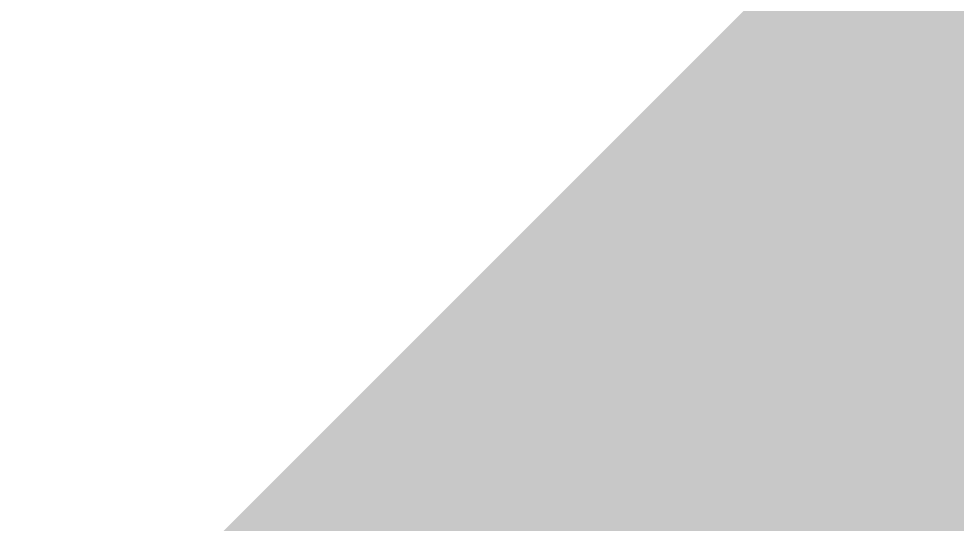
# Model space of a CAD drawing. Extents: x 0 to 196, y 0 to 139.
# Drawn here: x 118.5897 to 118.8157, y 78.0907 to 78.2123 of the extents above; entities that cross this region are included whole.
import ezdxf

# ---------------------------------------------------------------- set-up
doc = ezdxf.new("R2010")
doc.units = 0
doc.layers.get('0').update_dxf_attribs({"linetype": 'CONTINUOUS'})
doc.layers.add('COND', color=80, linetype='CONTINUOUS')

# ---------------------------------------------------------------- blocks, each defined once
blk = doc.blocks.new('FIGURE_CIRCLE')
blk.add_circle((0, 0), 0.5)

msp = doc.modelspace()

# ---------------------------------------------------------------- hatches: boundary and pattern name
at = {"layer": 'COND'}
msp.add_hatch(color=256, dxfattribs=at).paths.add_polyline_path([(119.3351, 78.7849, -0.19893), (119.38, 78.8035, -0.414214), (119.4435, 78.74, -0.19893), (119.4249, 78.6951), (118.1549, 77.4251, -0.19893), (118.11, 77.4065), (113.9453, 77.4065), (113.0935, 76.5547), (113.0935, 73.66, -1), (112.9665, 73.66), (112.9665, 76.581, -0.19893), (112.9851, 76.6259), (113.8741, 77.5149, -0.19893), (113.919, 77.5335), (118.0837, 77.5335)], flags=0)

# ---------------------------------------------------------------- block references
at = {"layer": 'MANUFACTURING_NCDRILL_FIGURE', "xscale": 1.27, "yscale": 1.27}
msp.add_blockref('FIGURE_CIRCLE', (119.38, 78.74), dxfattribs=at)

doc.saveas('drawing.dxf')
